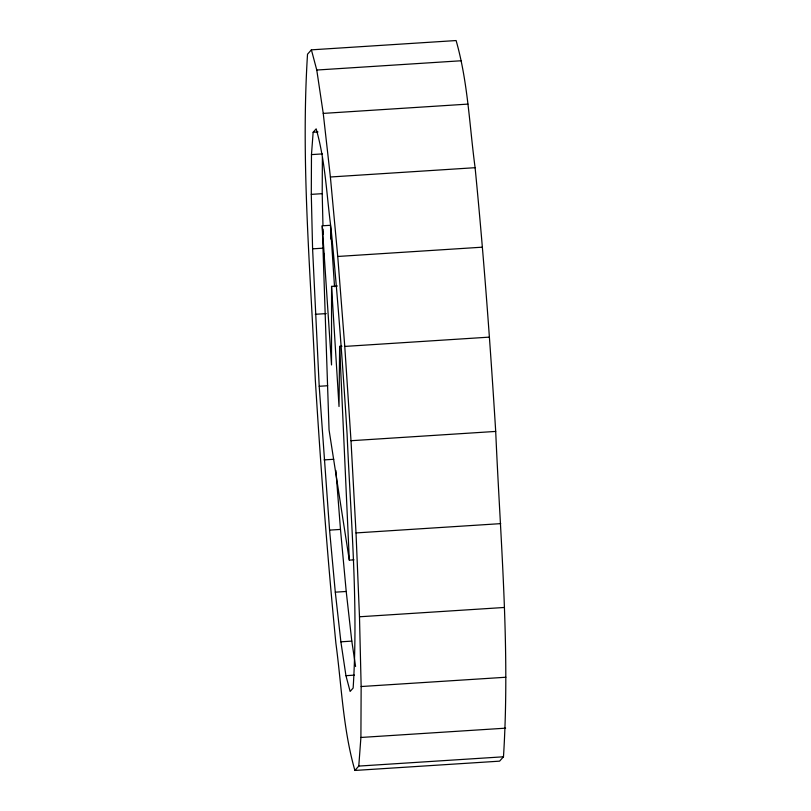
<?xml version="1.0" encoding="UTF-8"?>
<svg xmlns="http://www.w3.org/2000/svg" width="811" height="811" viewBox="0 0 811 811"><rect width="100%" height="100%" fill="white"/><g stroke="black" fill="none" stroke-linecap="round" stroke-linejoin="round"><path stroke-width="1.22" d="M337.406 286.009L331.557 286.384L331.517 364.95L322.241 225.803L330.432 225.286L334.527 286.699M311.292 194.366L311.475 154.607L313.147 132.264L316.168 128.858C325.414 161.115 326.559 195.005 331 228.114C337.731 296.633 342.8 365.305 347.088 434.017C350.717 518.564 358.492 603.414 353.15 688.032L350.129 691.438L345.942 675.675L340.884 641.815L335.298 592.172L329.57 530.12L319.21 386.279L312.59 248.835L311.292 194.366L322.21 193.667L322.383 157.638M354.894 770.45L358.776 766.081L360.905 737.463L361.148 686.532L359.486 616.776L356.019 532.928L351.001 440.718L344.766 346.419L337.741 256.469L330.391 176.991L323.244 113.398L316.766 70.03L311.404 49.846L456.106 40.55C467.937 81.881 469.407 125.289 475.104 167.695C483.721 255.455 490.219 343.408 495.703 431.422C500.357 539.72 510.312 648.415 503.479 756.795L499.596 761.154L354.894 770.45C343.063 729.119 341.593 685.711 335.896 643.305C327.279 555.545 320.781 467.592 315.297 379.578C310.643 271.279 300.688 162.585 307.521 54.205L311.404 49.846M341.958 346.236L339.627 346.388L339.018 406.514L331.557 286.384M316.766 70.03L461.469 60.744M323.244 113.398L467.947 104.102M313.147 132.264L317.993 131.95M311.475 154.607L322.403 153.908M330.391 176.991L475.104 167.695M312.59 248.835L323.508 248.136M337.741 256.469L482.444 247.173M315.286 314.293L326.215 313.593M344.766 346.419L489.469 337.123M319.21 386.279L327.705 385.732M351.001 440.718L495.703 431.422M324.076 459.898L333.787 459.279M329.57 530.12L340.488 529.421L346.216 591.472L351.802 641.116L355.593 666.51M356.019 532.928L500.722 523.632M322.241 225.803L329.053 429.901L349.308 560.137L353.991 559.833M335.298 592.172L346.216 591.472M359.486 616.776L504.189 607.48M340.884 641.815L351.802 641.116M345.942 675.675L354.437 675.127M361.148 686.532L505.851 677.246M360.905 737.463L505.608 728.166M358.776 766.081L503.479 756.795M335.886 470.481L340.488 529.421M339.627 346.388L349.308 560.137M323.721 253.164L323.974 259.459M330.594 230.324L330.888 239.144M322.21 193.667L322.96 225.336M323.052 229.128L323.173 234.197"/></g></svg>
